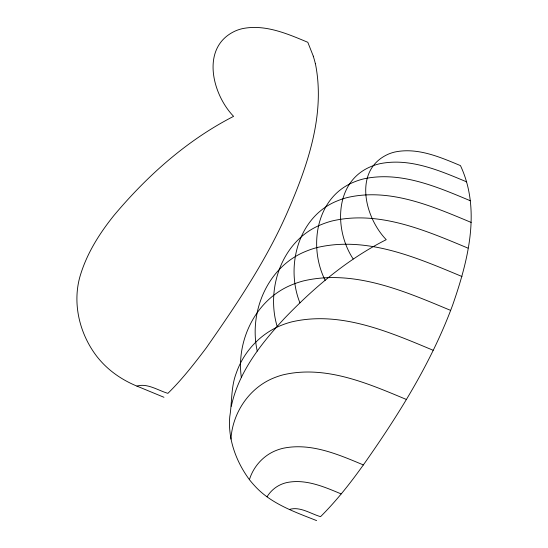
<?xml version="1.0" encoding="UTF-8"?>
<svg xmlns="http://www.w3.org/2000/svg" width="548" height="548" viewBox="0 0 548 548"><rect width="100%" height="100%" fill="white"/><g stroke="black" fill="none" stroke-linecap="round" stroke-linejoin="round"><path stroke-width="0.82" d="M316.6 520.6C294.557 511.846 270.452 503.633 254.204 485.295A86.735 73.158 77.4 0 1 249.422 479.664C236.209 461.8 227.756 439.051 229.776 416.638C232.147 402.122 230.866 386.984 236.311 373.01C243.627 351.734 260.3 333.759 281.227 325.354A62.205 40.97 -4.7 0 1 291.337 321.977C340.103 310.394 389.005 331.869 433.132 350.261M289.563 509.428C299.934 506.236 310.75 513.805 320.553 516.661C338.643 498.653 354.193 478.219 368.715 457.279C401.842 409.664 432.434 359.755 452.627 305.14C467.903 261.238 481.322 210.035 460.464 165.619C440.03 157.084 417.583 147.282 394.957 151.995A29.4 19.365 -4.7 0 0 387.813 154.378C353.008 170.407 364.66 217.364 386.237 239.675C347.59 259.115 314.244 287.371 284.433 318.415C261.149 343.562 238.579 372.017 231.304 406.287M230.961 439.092C232.482 412.74 249.409 387.58 274.158 377.805A54.177 35.682 -4.7 0 1 282.967 374.866C325.437 364.776 368.03 383.477 406.458 399.499M249.422 479.664C253.21 467.197 262.506 456.457 274.452 451.175A35.99 23.708 -4.7 0 1 283.193 448.257C310.894 442.489 338.376 454.491 363.386 464.944M267.027 496.81C270.267 491.488 275.103 487.097 280.823 484.569A24.4 16.07 -4.7 0 1 286.748 482.589C305.531 478.678 324.163 486.816 341.116 493.899M313.278 56.122L307.812 42.299C287.385 33.764 264.937 23.954 242.312 28.667A29.4 19.365 -4.7 0 0 235.167 31.051C200.363 47.08 212.014 94.037 233.592 116.354C187.176 140.13 147.501 175.504 114.114 215.248C100.161 232.571 87.927 251.676 81.07 272.979C71.589 301.222 78.933 333.013 96.777 356.344A86.735 73.158 77.4 0 0 101.558 361.975C111.299 372.599 123.629 380.634 136.918 386.107C147.289 382.908 158.098 390.477 167.907 393.341C182.066 379.456 194.293 363.735 206.226 347.946C237.003 303.873 267.39 258.944 288.638 209.336C308.182 164.112 325.423 113.388 315.401 63.657M466.704 181.888C439.537 170.538 409.692 157.502 379.606 163.77A39.086 25.749 -4.7 0 0 370.112 166.935C334.335 182.395 334.157 230.187 353.172 258.964M470.342 200.76C437.29 186.95 400.978 171.086 364.379 178.716A47.484 31.277 -4.7 0 0 354.659 181.785C316.107 196.691 308.072 246.299 325.17 280.336M471.164 222.426C432.495 206.308 389.642 187.491 346.911 197.643A54.505 35.901 -4.7 0 0 338.048 200.595C298.687 215.727 285.07 265.684 299.927 302.852M467.965 248.114C425.57 230.455 378.586 209.918 331.759 221.05A59.944 39.483 -4.7 0 0 322.012 224.303C282.693 239.442 265.54 287.481 277.137 326.382M462.012 276.521C416.85 257.718 366.818 235.736 316.922 247.586A63.643 41.922 -4.7 0 0 306.579 251.046C267.883 265.999 248.477 311.723 257.245 351.11M450.607 310.387C404.725 291.262 353.878 268.938 303.174 280.98A64.678 42.6 -4.7 0 0 292.659 284.487C256.416 298.578 236.003 339.739 241.346 377.49M136.918 386.107L163.955 397.279M313.244 56.17A133.808 61.65 -67.8 0 1 315.353 63.705"/></g></svg>
